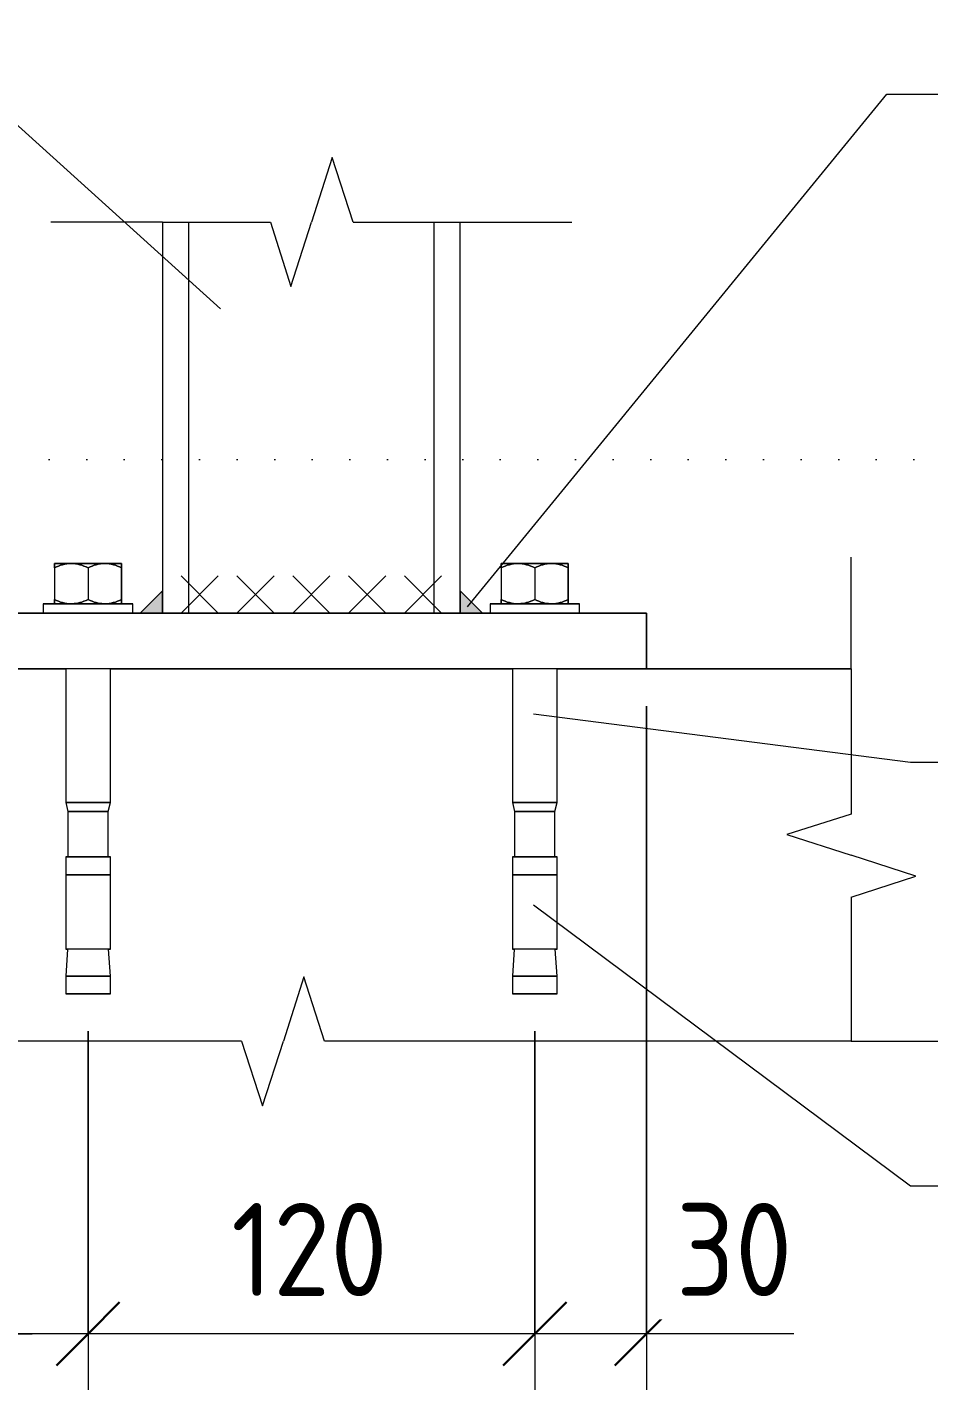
# Model space of a CAD drawing. Header units: millimetres. Extents: x 37710 to 88439, y -33428 to 33849.
# Drawn here: x 84168 to 84410.1, y -993.6 to -627.7 of the extents above; entities that cross this region are included whole.
import ezdxf

# ---------------------------------------------------------------- set-up
doc = ezdxf.new("R2010")
doc.units = ezdxf.units.MM
doc.linetypes.add('04 Пунктир 10мм', pattern=[10, 0, -10])
for name, color, linetype, lineweight in [('AA_Dim', 7, 'Continuous', 9), ('AA_Dim-10', 7, 'Continuous', 9), ('AA_Linii', 7, 'Continuous', 9), ('AA_Oformlenie', 7, 'Continuous', 9), ('AA_Razrez', 7, 'Continuous', 9), ('AA_Vinoska', 7, 'Continuous', 9), ('AF_Balki', 7, 'Continuous', 20), ('AF_Stena_Опалубка', 253, 'Continuous', 20), ('KR_Colonna_KG', 7, 'Continuous', 20), ('KR_Detal', 7, 'Continuous', 20)]:
    doc.layers.add(name, color=color, linetype=linetype, lineweight=lineweight)
doc.styles.add('ISOCPEUR_6', font='isocpeur.ttf', dxfattribs={"width": 0.9, "height": 25})
doc.dimstyles.new('01_Точн_3_знака__непрозр__2', dxfattribs={"dimscale": 304.8, "dimtxt": 24.899529, "dimasz": 0.055774, "dimexe": 0.049213, "dimexo": 0.032808, "dimgap": 0.008202, "dimtad": 1, "dimdec": 3, "dimrnd": 0.001, "dimdsep": 46, "dimtxsty": 'ISOCPEUR_6', "dimblk1": 'OBLIQUE', "dimblk2": 'OBLIQUE', "dimsah": 1, "dimcen": 0.09, "dimdle": 0.049213, "dimazin": 0, "dimtfac": 1, "dimtdec": 4, "dimtix": 1, "dimtmove": 1, "dimatfit": 3, "dimfxl": 1, "dimtvp": 1, "dimtfill": 1, "dimtolj": 1, "dimtzin": 0, "dimlwd": 18, "dimlwe": 18, "dimarcsym": 2})
doc.dimstyles.new('01_Точн_3_знака__непрозр__3', dxfattribs={"dimscale": 304.8, "dimtxt": 24.899529, "dimasz": 0.055774, "dimexe": 0.049213, "dimexo": 0.032808, "dimgap": 0.008202, "dimtad": 1, "dimdec": 3, "dimrnd": 0.001, "dimdsep": 46, "dimtxsty": 'ISOCPEUR_6', "dimblk1": 'OBLIQUE', "dimblk2": 'OBLIQUE', "dimsah": 1, "dimcen": 0.09, "dimdle": 0.049213, "dimazin": 0, "dimtfac": 1, "dimtdec": 4, "dimtix": 1, "dimtmove": 0, "dimatfit": 3, "dimfxl": 1, "dimtvp": 1, "dimtfill": 1, "dimtolj": 1, "dimtzin": 0, "dimlwd": 18, "dimlwe": 18, "dimarcsym": 2})

# ---------------------------------------------------------------- blocks, each defined once
blk = doc.blocks.new('243_Профиль гнутый сварной квадратный _НесКол_2ур_ - 80х6-3831528-Узел А')
at = {"layer": 'KR_Colonna_KG', "lineweight": 9}
for p, q in [((-39573.06, -680), (-39573.06, -785)), ((-39507.06, -785), (-39507.06, -680))]:
    blk.add_line(p, q, dxfattribs=at)
blk = doc.blocks.new('354_Прокат Лист _НесКаркас_РабПлоск_ - 354_Прокат Лист _НесКаркас_РабПлоск_-3812820-Узел А')
at = {"layer": 'AF_Balki'}
for p, q in [((-39630.06, -785), (-39630.06, -800)), ((-39630.06, -800), (-39630.06, -785)), ((-39630.06, -785), (-39606.06, -785)), ((-39450.06, -785), (-39630.06, -785)), ((-39594.06, -785), (-39486.06, -785)), ((-39474.06, -785), (-39450.06, -785)), ((-39450.06, -785), (-39450.06, -800)), ((-39450.06, -800), (-39450.06, -785)), ((-39606.06, -800), (-39630.06, -800)), ((-39450.06, -800), (-39630.06, -800)), ((-39486.06, -800), (-39594.06, -800)), ((-39450.06, -800), (-39474.06, -800))]:
    blk.add_line(p, q, dxfattribs=at)
blk = doc.blocks.new('354_Анкер клиновой _СоедНесК_РабПлоск_ - M12x120_20-3789180-Узел А')
at = {"layer": 'KR_Detal'}
for p, q in [((-39484.56, -771.7), (-39489.06, -771.7)), ((-39489.06, -771.7), (-39484.56, -771.7)), ((-39480.06, -771.7), (-39484.56, -771.7)), ((-39484.56, -771.7), (-39480.06, -771.7)), ((-39480.06, -771.7), (-39475.56, -771.7)), ((-39475.56, -771.7), (-39480.06, -771.7)), ((-39475.56, -771.7), (-39471.06, -771.7)), ((-39471.06, -771.7), (-39475.56, -771.7)), ((-39489.06, -772.88), (-39489.06, -781.32)), ((-39489.06, -772.88), (-39489.06, -781.32)), ((-39480.06, -772.88), (-39480.06, -781.32)), ((-39480.06, -772.88), (-39480.06, -781.32)), ((-39471.06, -781.32), (-39471.06, -772.88)), ((-39471.06, -772.88), (-39471.06, -781.32)), ((-39486.49, -782.5), (-39489.06, -782.5)), ((-39489.06, -782.5), (-39486.49, -782.5)), ((-39484.56, -782.5), (-39486.43, -782.5)), ((-39486.43, -782.5), (-39484.56, -782.5)), ((-39474.06, -782.5), (-39486.06, -782.5)), ((-39486.06, -782.5), (-39474.06, -782.5)), ((-39484.56, -782.5), (-39480.06, -782.5)), ((-39480.06, -782.5), (-39484.56, -782.5)), ((-39480.06, -782.5), (-39475.56, -782.5)), ((-39475.56, -782.5), (-39480.06, -782.5)), ((-39475.56, -782.5), (-39471.06, -782.5)), ((-39471.06, -782.5), (-39475.56, -782.5)), ((-39486.06, -800), (-39486.06, -835.9)), ((-39474.06, -835.9), (-39474.06, -800)), ((-39486.06, -835.9), (-39485.46, -838.3)), ((-39474.06, -835.9), (-39486.06, -835.9)), ((-39486.06, -835.9), (-39474.06, -835.9)), ((-39474.66, -838.3), (-39474.06, -835.9)), ((-39485.46, -838.3), (-39485.46, -850.5)), ((-39474.66, -838.3), (-39485.46, -838.3)), ((-39485.46, -838.3), (-39474.66, -838.3)), ((-39474.66, -850.5), (-39474.66, -838.3)), ((-39486.06, -850.5), (-39486.06, -855.3)), ((-39474.06, -850.5), (-39486.06, -850.5)), ((-39486.06, -850.5), (-39474.06, -850.5)), ((-39475.39, -850.5), (-39485.46, -850.5)), ((-39485.46, -850.5), (-39475.39, -850.5)), ((-39474.66, -850.5), (-39475.26, -850.5)), ((-39475.26, -850.5), (-39474.66, -850.5)), ((-39474.06, -855.3), (-39474.06, -850.5)), ((-39486.06, -855.3), (-39486.06, -875.3)), ((-39474.06, -855.3), (-39486.06, -855.3)), ((-39486.06, -855.3), (-39474.06, -855.3)), ((-39474.06, -855.3), (-39486.06, -855.3)), ((-39486.06, -855.3), (-39474.06, -855.3)), ((-39483.7, -855.3), (-39484.26, -855.3)), ((-39484.26, -855.3), (-39483.7, -855.3)), ((-39484.26, -855.3), (-39483.7, -855.3)), ((-39483.7, -855.3), (-39484.26, -855.3)), ((-39475.86, -855.3), (-39483.68, -855.3)), ((-39483.68, -855.3), (-39475.86, -855.3)), ((-39483.68, -855.3), (-39475.86, -855.3)), ((-39475.86, -855.3), (-39483.68, -855.3)), ((-39474.06, -875.3), (-39474.06, -855.3)), ((-39474.06, -875.3), (-39486.06, -875.3)), ((-39486.06, -875.3), (-39485.63, -875.3)), ((-39485.59, -875.3), (-39486.06, -882.5)), ((-39474.06, -882.5), (-39474.54, -875.3)), ((-39474.49, -875.3), (-39474.06, -875.3)), ((-39486.06, -882.5), (-39486.06, -887.3)), ((-39474.06, -882.5), (-39486.06, -882.5)), ((-39486.06, -882.5), (-39474.06, -882.5)), ((-39474.06, -887.3), (-39474.06, -882.5)), ((-39474.06, -887.3), (-39486.06, -887.3)), ((-39486.06, -887.3), (-39474.06, -887.3))]:
    blk.add_line(p, q, dxfattribs=at)
for points in [[(-39484.56, -771.7), (-39485.35, -771.7), (-39486.89, -771.9), (-39488.35, -772.49), (-39489.06, -772.88)], [(-39489.06, -772.88), (-39489.06, -772.49), (-39489.06, -771.9), (-39489.06, -771.7), (-39489.06, -771.7)], [(-39489.06, -771.7), (-39489.06, -771.7), (-39489.06, -771.9), (-39489.06, -772.49), (-39489.06, -772.88)], [(-39489.06, -772.88), (-39488.35, -772.49), (-39486.89, -771.9), (-39485.35, -771.7), (-39484.56, -771.7)], [(-39480.06, -772.88), (-39480.77, -772.49), (-39482.24, -771.9), (-39483.77, -771.7), (-39484.56, -771.7)], [(-39484.56, -771.7), (-39483.77, -771.7), (-39482.24, -771.9), (-39480.77, -772.49), (-39480.06, -772.88)], [(-39475.56, -771.7), (-39476.35, -771.7), (-39477.89, -771.9), (-39479.35, -772.49), (-39480.06, -772.88)], [(-39480.06, -772.88), (-39479.35, -772.49), (-39477.89, -771.9), (-39476.35, -771.7), (-39475.56, -771.7)], [(-39471.06, -772.88), (-39471.77, -772.49), (-39473.24, -771.9), (-39474.77, -771.7), (-39475.56, -771.7)], [(-39475.56, -771.7), (-39474.77, -771.7), (-39473.24, -771.9), (-39471.77, -772.49), (-39471.06, -772.88)], [(-39471.06, -772.88), (-39471.06, -772.49), (-39471.06, -771.9), (-39471.06, -771.7), (-39471.06, -771.7)], [(-39471.06, -771.7), (-39471.06, -771.7), (-39471.06, -771.9), (-39471.06, -772.49), (-39471.06, -772.88)], [(-39489.06, -781.32), (-39488.35, -781.71), (-39486.89, -782.3), (-39485.35, -782.5), (-39484.56, -782.5)], [(-39489.06, -781.32), (-39489.06, -781.71), (-39489.06, -782.3), (-39489.06, -782.5), (-39489.06, -782.5)], [(-39489.06, -782.5), (-39489.06, -782.5), (-39489.06, -782.3), (-39489.06, -781.71), (-39489.06, -781.32)], [(-39484.56, -782.5), (-39485.35, -782.5), (-39486.89, -782.3), (-39488.35, -781.71), (-39489.06, -781.32)], [(-39484.56, -782.5), (-39483.77, -782.5), (-39482.24, -782.3), (-39480.77, -781.71), (-39480.06, -781.32)], [(-39480.06, -781.32), (-39479.35, -781.71), (-39477.89, -782.3), (-39476.35, -782.5), (-39475.56, -782.5)], [(-39475.56, -782.5), (-39474.77, -782.5), (-39473.24, -782.3), (-39471.77, -781.71), (-39471.06, -781.32)], [(-39471.06, -781.32), (-39471.77, -781.71), (-39473.24, -782.3), (-39474.77, -782.5), (-39475.56, -782.5)], [(-39471.06, -781.32), (-39471.06, -781.71), (-39471.06, -782.3), (-39471.06, -782.5), (-39471.06, -782.5)], [(-39471.06, -782.5), (-39471.06, -782.5), (-39471.06, -782.3), (-39471.06, -781.71), (-39471.06, -781.32)]]:
    blk.add_open_spline(points, degree=3, dxfattribs=at)
for points, knots in [([(-39480.06, -781.32), (-39480.77, -781.71), (-39482.16, -782.27), (-39483.6, -782.47), (-39484.3, -782.5)], [0, 0, 0, 0, 0.5, 0.9441988, 0.9441988, 0.9441988, 0.9441988]), ([(-39475.82, -782.5), (-39476.52, -782.47), (-39477.97, -782.27), (-39479.35, -781.71), (-39480.06, -781.32)], [0.0558012, 0.0558012, 0.0558012, 0.0558012, 0.5, 1, 1, 1, 1])]:
    blk.add_open_spline(points, degree=3, knots=knots, dxfattribs=at)
blk = doc.blocks.new('354_Шайба_ГОСТ 11371-78_СоедНесК_РабПлоск_ - Шайба_ГОСТ 11371-78-3791985-Узел А')
at = {"layer": 'KR_Detal'}
for p, q in [((-39492.06, -782.5), (-39492.06, -785)), ((-39469.68, -782.5), (-39492.06, -782.5)), ((-39492.06, -782.5), (-39468.06, -782.5)), ((-39473.56, -782.5), (-39486.53, -782.5)), ((-39486.53, -782.5), (-39473.56, -782.5)), ((-39468.06, -782.5), (-39469.67, -782.5)), ((-39468.06, -785), (-39468.06, -782.5)), ((-39469.68, -785), (-39492.06, -785)), ((-39492.06, -785), (-39486.06, -785)), ((-39486.11, -785), (-39486.53, -785)), ((-39486.53, -785), (-39473.56, -785)), ((-39474.06, -785), (-39469.68, -785)), ((-39473.56, -785), (-39474.01, -785)), ((-39468.06, -785), (-39469.67, -785)), ((-39469.67, -785), (-39468.06, -785))]:
    blk.add_line(p, q, dxfattribs=at)
blk = doc.blocks.new('354_Анкер клиновой _СоедНесК_РабПлоск_ - M12x120_20-V72-Узел А')
at = {"layer": 'KR_Detal'}
for p, q in [((-39604.56, -771.7), (-39609.06, -771.7)), ((-39609.06, -771.7), (-39604.56, -771.7)), ((-39600.06, -771.7), (-39604.56, -771.7)), ((-39604.56, -771.7), (-39600.06, -771.7)), ((-39600.06, -771.7), (-39595.56, -771.7)), ((-39595.56, -771.7), (-39600.06, -771.7)), ((-39595.56, -771.7), (-39591.06, -771.7)), ((-39591.06, -771.7), (-39595.56, -771.7)), ((-39609.06, -772.88), (-39609.06, -781.32)), ((-39609.06, -772.88), (-39609.06, -781.32)), ((-39600.06, -772.88), (-39600.06, -781.32)), ((-39600.06, -772.88), (-39600.06, -781.32)), ((-39591.06, -781.32), (-39591.06, -772.88)), ((-39591.06, -772.88), (-39591.06, -781.32)), ((-39604.56, -782.5), (-39609.06, -782.5)), ((-39609.06, -782.5), (-39604.56, -782.5)), ((-39598.51, -782.5), (-39606.06, -782.5)), ((-39606.06, -782.5), (-39598.51, -782.5)), ((-39604.56, -782.5), (-39600.06, -782.5)), ((-39600.06, -782.5), (-39604.56, -782.5)), ((-39600.06, -782.5), (-39595.67, -782.5)), ((-39595.67, -782.5), (-39600.06, -782.5)), ((-39594.27, -782.5), (-39598.47, -782.5)), ((-39598.47, -782.5), (-39594.27, -782.5)), ((-39595.56, -782.5), (-39591.06, -782.5)), ((-39591.06, -782.5), (-39595.56, -782.5)), ((-39594.06, -782.5), (-39594.27, -782.5)), ((-39594.27, -782.5), (-39594.06, -782.5)), ((-39606.06, -800), (-39606.06, -835.9)), ((-39594.06, -835.9), (-39594.06, -800)), ((-39606.06, -835.9), (-39605.46, -838.3)), ((-39594.06, -835.9), (-39606.06, -835.9)), ((-39606.06, -835.9), (-39594.06, -835.9)), ((-39594.66, -838.3), (-39594.06, -835.9)), ((-39605.46, -838.3), (-39605.46, -850.5)), ((-39594.66, -838.3), (-39605.46, -838.3)), ((-39605.46, -838.3), (-39594.66, -838.3)), ((-39594.66, -850.5), (-39594.66, -838.3)), ((-39606.06, -850.5), (-39606.06, -855.3)), ((-39598.51, -850.5), (-39606.06, -850.5)), ((-39606.06, -850.5), (-39594.06, -850.5)), ((-39594.66, -850.5), (-39605.46, -850.5)), ((-39605.46, -850.5), (-39594.66, -850.5)), ((-39594.06, -850.5), (-39598.47, -850.5)), ((-39594.06, -855.3), (-39594.06, -850.5)), ((-39606.06, -855.3), (-39606.06, -875.3)), ((-39598.51, -855.3), (-39606.06, -855.3)), ((-39606.06, -855.3), (-39594.06, -855.3)), ((-39594.06, -855.3), (-39606.06, -855.3)), ((-39606.06, -855.3), (-39598.51, -855.3)), ((-39604.12, -855.3), (-39604.26, -855.3)), ((-39604.26, -855.3), (-39604.12, -855.3)), ((-39604.26, -855.3), (-39604.12, -855.3)), ((-39604.12, -855.3), (-39604.26, -855.3)), ((-39597.09, -855.3), (-39604.09, -855.3)), ((-39604.09, -855.3), (-39597.09, -855.3)), ((-39604.09, -855.3), (-39597.09, -855.3)), ((-39597.09, -855.3), (-39604.09, -855.3)), ((-39597.07, -855.3), (-39598.47, -855.3)), ((-39598.47, -855.3), (-39597.07, -855.3)), ((-39595.86, -855.3), (-39597.07, -855.3)), ((-39597.07, -855.3), (-39595.86, -855.3)), ((-39597.07, -855.3), (-39595.86, -855.3)), ((-39595.86, -855.3), (-39597.07, -855.3)), ((-39594.06, -855.3), (-39597.06, -855.3)), ((-39597.06, -855.3), (-39594.06, -855.3)), ((-39594.06, -875.3), (-39594.06, -855.3)), ((-39594.06, -875.3), (-39606.06, -875.3)), ((-39606.06, -875.3), (-39605.63, -875.3)), ((-39605.59, -875.3), (-39606.06, -882.5)), ((-39594.06, -882.5), (-39594.54, -875.3)), ((-39594.49, -875.3), (-39594.06, -875.3)), ((-39606.06, -882.5), (-39606.06, -887.3)), ((-39594.06, -882.5), (-39606.06, -882.5)), ((-39606.06, -882.5), (-39594.06, -882.5)), ((-39594.06, -887.3), (-39594.06, -882.5)), ((-39594.06, -887.3), (-39606.06, -887.3)), ((-39606.06, -887.3), (-39598.51, -887.3)), ((-39598.47, -887.3), (-39594.06, -887.3))]:
    blk.add_line(p, q, dxfattribs=at)
for points in [[(-39604.56, -771.7), (-39605.35, -771.7), (-39606.89, -771.9), (-39608.35, -772.49), (-39609.06, -772.88)], [(-39609.06, -772.88), (-39609.06, -772.49), (-39609.06, -771.9), (-39609.06, -771.7), (-39609.06, -771.7)], [(-39609.06, -771.7), (-39609.06, -771.7), (-39609.06, -771.9), (-39609.06, -772.49), (-39609.06, -772.88)], [(-39609.06, -772.88), (-39608.35, -772.49), (-39606.89, -771.9), (-39605.35, -771.7), (-39604.56, -771.7)], [(-39600.06, -772.88), (-39600.77, -772.49), (-39602.24, -771.9), (-39603.77, -771.7), (-39604.56, -771.7)], [(-39604.56, -771.7), (-39603.77, -771.7), (-39602.24, -771.9), (-39600.77, -772.49), (-39600.06, -772.88)], [(-39595.56, -771.7), (-39596.35, -771.7), (-39597.89, -771.9), (-39599.35, -772.49), (-39600.06, -772.88)], [(-39600.06, -772.88), (-39599.35, -772.49), (-39597.89, -771.9), (-39596.35, -771.7), (-39595.56, -771.7)], [(-39591.06, -772.88), (-39591.77, -772.49), (-39593.24, -771.9), (-39594.77, -771.7), (-39595.56, -771.7)], [(-39595.56, -771.7), (-39594.77, -771.7), (-39593.24, -771.9), (-39591.77, -772.49), (-39591.06, -772.88)], [(-39591.06, -772.88), (-39591.06, -772.49), (-39591.06, -771.9), (-39591.06, -771.7), (-39591.06, -771.7)], [(-39591.06, -771.7), (-39591.06, -771.7), (-39591.06, -771.9), (-39591.06, -772.49), (-39591.06, -772.88)], [(-39609.06, -781.32), (-39608.35, -781.71), (-39606.89, -782.3), (-39605.35, -782.5), (-39604.56, -782.5)], [(-39609.06, -781.32), (-39609.06, -781.71), (-39609.06, -782.3), (-39609.06, -782.5), (-39609.06, -782.5)], [(-39609.06, -782.5), (-39609.06, -782.5), (-39609.06, -782.3), (-39609.06, -781.71), (-39609.06, -781.32)], [(-39606.87, -782.2), (-39607.62, -782), (-39608.35, -781.71), (-39609.06, -781.32)], [(-39604.56, -782.5), (-39605.35, -782.5), (-39606.12, -782.4), (-39606.87, -782.2)], [(-39604.56, -782.5), (-39603.77, -782.5), (-39602.24, -782.3), (-39600.77, -781.71), (-39600.06, -781.32)], [(-39600.06, -781.32), (-39599.35, -781.71), (-39597.89, -782.3), (-39596.35, -782.5), (-39595.56, -782.5)], [(-39595.56, -782.5), (-39594.77, -782.5), (-39593.24, -782.3), (-39591.77, -781.71), (-39591.06, -781.32)], [(-39593.26, -782.2), (-39594.01, -782.4), (-39594.77, -782.5), (-39595.56, -782.5)], [(-39591.06, -781.32), (-39591.77, -781.71), (-39592.51, -782), (-39593.26, -782.2)], [(-39591.06, -781.32), (-39591.06, -781.71), (-39591.06, -782.3), (-39591.06, -782.5), (-39591.06, -782.5)], [(-39591.06, -782.5), (-39591.06, -782.5), (-39591.06, -782.3), (-39591.06, -781.71), (-39591.06, -781.32)]]:
    blk.add_open_spline(points, degree=3, dxfattribs=at)
for points, knots in [([(-39600.06, -781.32), (-39600.77, -781.71), (-39602.16, -782.27), (-39603.6, -782.47), (-39604.3, -782.5)], [0, 0, 0, 0, 0.5, 0.9441988, 0.9441988, 0.9441988, 0.9441988]), ([(-39595.82, -782.5), (-39596.52, -782.47), (-39597.97, -782.27), (-39599.35, -781.71), (-39600.06, -781.32)], [0.0558012, 0.0558012, 0.0558012, 0.0558012, 0.5, 1, 1, 1, 1])]:
    blk.add_open_spline(points, degree=3, knots=knots, dxfattribs=at)
blk = doc.blocks.new('354_Шайба_ГОСТ 11371-78_СоедНесК_РабПлоск_ - Шайба_ГОСТ 11371-78-V73-Узел А')
at = {"layer": 'KR_Detal'}
for p, q in [((-39612.06, -782.5), (-39612.06, -785)), ((-39588.06, -782.5), (-39612.06, -782.5)), ((-39612.06, -782.5), (-39588.06, -782.5)), ((-39598.47, -782.5), (-39606.56, -782.5)), ((-39606.56, -782.5), (-39598.47, -782.5)), ((-39593.56, -782.5), (-39598.38, -782.5)), ((-39598.38, -782.5), (-39593.56, -782.5)), ((-39588.06, -785), (-39588.06, -782.5)), ((-39588.06, -785), (-39612.06, -785)), ((-39612.06, -785), (-39606.06, -785)), ((-39606.11, -785), (-39606.56, -785)), ((-39606.56, -785), (-39598.47, -785)), ((-39598.38, -785), (-39593.56, -785)), ((-39594.06, -785), (-39588.06, -785)), ((-39593.56, -785), (-39594.01, -785))]:
    blk.add_line(p, q, dxfattribs=at)
blk = doc.blocks.new('354_Анкер клиновой _СоедНесК_РабПлоск_ - M12x120_20-V74-Узел А')
at = {"layer": 'KR_Detal'}
for p, q in [((-39484.56, -771.7), (-39489.06, -771.7)), ((-39489.06, -771.7), (-39484.56, -771.7)), ((-39480.06, -771.7), (-39484.56, -771.7)), ((-39484.56, -771.7), (-39480.06, -771.7)), ((-39480.06, -771.7), (-39475.56, -771.7)), ((-39475.56, -771.7), (-39480.06, -771.7)), ((-39475.56, -771.7), (-39471.06, -771.7)), ((-39471.06, -771.7), (-39475.56, -771.7)), ((-39489.06, -772.88), (-39489.06, -781.32)), ((-39489.06, -772.88), (-39489.06, -781.32)), ((-39480.06, -772.88), (-39480.06, -781.32)), ((-39480.06, -772.88), (-39480.06, -781.32)), ((-39471.06, -781.32), (-39471.06, -772.88)), ((-39471.06, -772.88), (-39471.06, -781.32)), ((-39486.49, -782.5), (-39489.06, -782.5)), ((-39489.06, -782.5), (-39486.49, -782.5)), ((-39484.56, -782.5), (-39486.43, -782.5)), ((-39486.43, -782.5), (-39484.56, -782.5)), ((-39474.06, -782.5), (-39486.06, -782.5)), ((-39486.06, -782.5), (-39474.06, -782.5)), ((-39484.56, -782.5), (-39480.06, -782.5)), ((-39480.06, -782.5), (-39484.56, -782.5)), ((-39480.06, -782.5), (-39475.56, -782.5)), ((-39475.56, -782.5), (-39480.06, -782.5)), ((-39475.56, -782.5), (-39471.06, -782.5)), ((-39471.06, -782.5), (-39475.56, -782.5)), ((-39486.06, -800), (-39486.06, -835.9)), ((-39474.06, -835.9), (-39474.06, -800)), ((-39486.06, -835.9), (-39485.46, -838.3)), ((-39474.06, -835.9), (-39486.06, -835.9)), ((-39486.06, -835.9), (-39474.06, -835.9)), ((-39474.66, -838.3), (-39474.06, -835.9)), ((-39485.46, -838.3), (-39485.46, -850.5)), ((-39474.66, -838.3), (-39485.46, -838.3)), ((-39485.46, -838.3), (-39474.66, -838.3)), ((-39474.66, -850.5), (-39474.66, -838.3)), ((-39486.06, -850.5), (-39486.06, -855.3)), ((-39474.06, -850.5), (-39486.06, -850.5)), ((-39486.06, -850.5), (-39474.06, -850.5)), ((-39475.39, -850.5), (-39485.46, -850.5)), ((-39485.46, -850.5), (-39475.39, -850.5)), ((-39474.66, -850.5), (-39475.26, -850.5)), ((-39475.26, -850.5), (-39474.66, -850.5)), ((-39474.06, -855.3), (-39474.06, -850.5)), ((-39486.06, -855.3), (-39486.06, -875.3)), ((-39474.06, -855.3), (-39486.06, -855.3)), ((-39486.06, -855.3), (-39474.06, -855.3)), ((-39474.06, -855.3), (-39486.06, -855.3)), ((-39486.06, -855.3), (-39474.06, -855.3)), ((-39483.7, -855.3), (-39484.26, -855.3)), ((-39484.26, -855.3), (-39483.7, -855.3)), ((-39484.26, -855.3), (-39483.7, -855.3)), ((-39483.7, -855.3), (-39484.26, -855.3)), ((-39475.86, -855.3), (-39483.68, -855.3)), ((-39483.68, -855.3), (-39475.86, -855.3)), ((-39483.68, -855.3), (-39475.86, -855.3)), ((-39475.86, -855.3), (-39483.68, -855.3)), ((-39474.06, -875.3), (-39474.06, -855.3)), ((-39485.63, -875.3), (-39486.06, -875.3)), ((-39486.06, -875.3), (-39485.63, -875.3)), ((-39485.59, -875.3), (-39486.06, -882.5)), ((-39474.06, -882.5), (-39474.54, -875.3)), ((-39474.06, -875.3), (-39474.49, -875.3)), ((-39474.49, -875.3), (-39474.06, -875.3)), ((-39486.06, -882.5), (-39486.06, -887.3)), ((-39474.06, -882.5), (-39486.06, -882.5)), ((-39486.06, -882.5), (-39474.06, -882.5)), ((-39474.06, -887.3), (-39474.06, -882.5)), ((-39474.06, -887.3), (-39486.06, -887.3)), ((-39486.06, -887.3), (-39474.06, -887.3))]:
    blk.add_line(p, q, dxfattribs=at)
for points in [[(-39484.56, -771.7), (-39485.35, -771.7), (-39486.89, -771.9), (-39488.35, -772.49), (-39489.06, -772.88)], [(-39489.06, -772.88), (-39489.06, -772.49), (-39489.06, -771.9), (-39489.06, -771.7), (-39489.06, -771.7)], [(-39489.06, -771.7), (-39489.06, -771.7), (-39489.06, -771.9), (-39489.06, -772.49), (-39489.06, -772.88)], [(-39489.06, -772.88), (-39488.35, -772.49), (-39486.89, -771.9), (-39485.35, -771.7), (-39484.56, -771.7)], [(-39480.06, -772.88), (-39480.77, -772.49), (-39482.24, -771.9), (-39483.77, -771.7), (-39484.56, -771.7)], [(-39484.56, -771.7), (-39483.77, -771.7), (-39482.24, -771.9), (-39480.77, -772.49), (-39480.06, -772.88)], [(-39475.56, -771.7), (-39476.35, -771.7), (-39477.89, -771.9), (-39479.35, -772.49), (-39480.06, -772.88)], [(-39480.06, -772.88), (-39479.35, -772.49), (-39477.89, -771.9), (-39476.35, -771.7), (-39475.56, -771.7)], [(-39471.06, -772.88), (-39471.77, -772.49), (-39473.24, -771.9), (-39474.77, -771.7), (-39475.56, -771.7)], [(-39475.56, -771.7), (-39474.77, -771.7), (-39473.24, -771.9), (-39471.77, -772.49), (-39471.06, -772.88)], [(-39471.06, -772.88), (-39471.06, -772.49), (-39471.06, -771.9), (-39471.06, -771.7), (-39471.06, -771.7)], [(-39471.06, -771.7), (-39471.06, -771.7), (-39471.06, -771.9), (-39471.06, -772.49), (-39471.06, -772.88)], [(-39489.06, -781.32), (-39488.35, -781.71), (-39486.89, -782.3), (-39485.35, -782.5), (-39484.56, -782.5)], [(-39489.06, -781.32), (-39489.06, -781.71), (-39489.06, -782.3), (-39489.06, -782.5), (-39489.06, -782.5)], [(-39489.06, -782.5), (-39489.06, -782.5), (-39489.06, -782.3), (-39489.06, -781.71), (-39489.06, -781.32)], [(-39484.56, -782.5), (-39485.35, -782.5), (-39486.89, -782.3), (-39488.35, -781.71), (-39489.06, -781.32)], [(-39475.56, -782.5), (-39474.77, -782.5), (-39473.24, -782.3), (-39471.77, -781.71), (-39471.06, -781.32)], [(-39471.06, -781.32), (-39471.77, -781.71), (-39473.24, -782.3), (-39474.77, -782.5), (-39475.56, -782.5)], [(-39471.06, -781.32), (-39471.06, -781.71), (-39471.06, -782.3), (-39471.06, -782.5), (-39471.06, -782.5)], [(-39471.06, -782.5), (-39471.06, -782.5), (-39471.06, -782.3), (-39471.06, -781.71), (-39471.06, -781.32)]]:
    blk.add_open_spline(points, degree=3, dxfattribs=at)
for points, knots in [([(-39484.3, -782.5), (-39483.6, -782.47), (-39482.16, -782.27), (-39480.77, -781.71), (-39480.06, -781.32)], [0.0558012, 0.0558012, 0.0558012, 0.0558012, 0.5, 1, 1, 1, 1]), ([(-39480.06, -781.32), (-39480.77, -781.71), (-39482.16, -782.27), (-39483.6, -782.47), (-39484.3, -782.5)], [0, 0, 0, 0, 0.5, 0.9441988, 0.9441988, 0.9441988, 0.9441988]), ([(-39480.06, -781.32), (-39479.35, -781.71), (-39477.97, -782.27), (-39476.52, -782.47), (-39475.82, -782.5)], [0, 0, 0, 0, 0.5, 0.9441988, 0.9441988, 0.9441988, 0.9441988]), ([(-39475.82, -782.5), (-39476.52, -782.47), (-39477.97, -782.27), (-39479.35, -781.71), (-39480.06, -781.32)], [0.0558012, 0.0558012, 0.0558012, 0.0558012, 0.5, 1, 1, 1, 1])]:
    blk.add_open_spline(points, degree=3, knots=knots, dxfattribs=at)
blk = doc.blocks.new('354_Шайба_ГОСТ 11371-78_СоедНесК_РабПлоск_ - Шайба_ГОСТ 11371-78-V75-Узел А')
at = {"layer": 'KR_Detal'}
for p, q in [((-39492.06, -782.5), (-39492.06, -785)), ((-39469.68, -782.5), (-39492.06, -782.5)), ((-39492.06, -782.5), (-39469.68, -782.5)), ((-39473.56, -782.5), (-39486.53, -782.5)), ((-39486.53, -782.5), (-39473.56, -782.5)), ((-39468.06, -782.5), (-39469.67, -782.5)), ((-39469.67, -782.5), (-39468.06, -782.5)), ((-39468.06, -785), (-39468.06, -782.5)), ((-39486.06, -785), (-39492.06, -785)), ((-39492.06, -785), (-39486.06, -785)), ((-39486.11, -785), (-39486.53, -785)), ((-39486.53, -785), (-39486.11, -785)), ((-39469.68, -785), (-39474.06, -785)), ((-39474.06, -785), (-39469.68, -785)), ((-39473.56, -785), (-39474.01, -785)), ((-39474.01, -785), (-39473.56, -785)), ((-39468.06, -785), (-39469.67, -785)), ((-39469.67, -785), (-39468.06, -785))]:
    blk.add_line(p, q, dxfattribs=at)
blk = doc.blocks.new('354_Анкер клиновой _СоедНесК_РабПлоск_ - M12x120_20-V76-Узел А')
at = {"layer": 'KR_Detal'}
for p, q in [((-39604.56, -771.7), (-39609.06, -771.7)), ((-39609.06, -771.7), (-39604.56, -771.7)), ((-39600.06, -771.7), (-39604.56, -771.7)), ((-39604.56, -771.7), (-39600.06, -771.7)), ((-39600.06, -771.7), (-39595.56, -771.7)), ((-39595.56, -771.7), (-39600.06, -771.7)), ((-39595.56, -771.7), (-39591.06, -771.7)), ((-39591.06, -771.7), (-39595.56, -771.7)), ((-39609.06, -772.88), (-39609.06, -781.32)), ((-39609.06, -772.88), (-39609.06, -781.32)), ((-39600.06, -772.88), (-39600.06, -781.32)), ((-39600.06, -772.88), (-39600.06, -781.32)), ((-39591.06, -781.32), (-39591.06, -772.88)), ((-39591.06, -772.88), (-39591.06, -781.32)), ((-39604.56, -782.5), (-39609.06, -782.5)), ((-39609.06, -782.5), (-39604.56, -782.5)), ((-39598.51, -782.5), (-39606.06, -782.5)), ((-39606.06, -782.5), (-39598.51, -782.5)), ((-39604.56, -782.5), (-39600.06, -782.5)), ((-39600.06, -782.5), (-39604.56, -782.5)), ((-39600.06, -782.5), (-39595.67, -782.5)), ((-39595.67, -782.5), (-39600.06, -782.5)), ((-39594.27, -782.5), (-39598.47, -782.5)), ((-39598.47, -782.5), (-39594.27, -782.5)), ((-39595.56, -782.5), (-39591.06, -782.5)), ((-39591.06, -782.5), (-39595.56, -782.5)), ((-39594.06, -782.5), (-39594.27, -782.5)), ((-39594.27, -782.5), (-39594.06, -782.5)), ((-39606.06, -800), (-39606.06, -835.9)), ((-39594.06, -835.9), (-39594.06, -800)), ((-39606.06, -835.9), (-39605.46, -838.3)), ((-39594.06, -835.9), (-39606.06, -835.9)), ((-39606.06, -835.9), (-39594.06, -835.9)), ((-39594.66, -838.3), (-39594.06, -835.9)), ((-39605.46, -838.3), (-39605.46, -850.5)), ((-39594.66, -838.3), (-39605.46, -838.3)), ((-39605.46, -838.3), (-39594.66, -838.3)), ((-39594.66, -850.5), (-39594.66, -838.3)), ((-39606.06, -850.5), (-39606.06, -855.3)), ((-39598.51, -850.5), (-39606.06, -850.5)), ((-39606.06, -850.5), (-39598.51, -850.5)), ((-39594.66, -850.5), (-39605.46, -850.5)), ((-39605.46, -850.5), (-39594.66, -850.5)), ((-39594.06, -850.5), (-39598.47, -850.5)), ((-39598.47, -850.5), (-39594.06, -850.5)), ((-39594.06, -855.3), (-39594.06, -850.5)), ((-39606.06, -855.3), (-39606.06, -875.3)), ((-39598.51, -855.3), (-39606.06, -855.3)), ((-39606.06, -855.3), (-39598.51, -855.3)), ((-39598.51, -855.3), (-39606.06, -855.3)), ((-39606.06, -855.3), (-39598.51, -855.3)), ((-39604.12, -855.3), (-39604.26, -855.3)), ((-39604.26, -855.3), (-39604.12, -855.3)), ((-39604.26, -855.3), (-39604.12, -855.3)), ((-39604.12, -855.3), (-39604.26, -855.3)), ((-39597.09, -855.3), (-39604.09, -855.3)), ((-39604.09, -855.3), (-39597.09, -855.3)), ((-39604.09, -855.3), (-39597.09, -855.3)), ((-39597.09, -855.3), (-39604.09, -855.3)), ((-39597.07, -855.3), (-39598.47, -855.3)), ((-39598.47, -855.3), (-39597.07, -855.3)), ((-39597.07, -855.3), (-39598.47, -855.3)), ((-39598.47, -855.3), (-39597.07, -855.3)), ((-39595.86, -855.3), (-39597.07, -855.3)), ((-39597.07, -855.3), (-39595.86, -855.3)), ((-39597.07, -855.3), (-39595.86, -855.3)), ((-39595.86, -855.3), (-39597.07, -855.3)), ((-39594.06, -855.3), (-39597.06, -855.3)), ((-39597.06, -855.3), (-39594.06, -855.3)), ((-39594.06, -855.3), (-39597.06, -855.3)), ((-39597.06, -855.3), (-39594.06, -855.3)), ((-39594.06, -875.3), (-39594.06, -855.3)), ((-39605.63, -875.3), (-39606.06, -875.3)), ((-39606.06, -875.3), (-39605.63, -875.3)), ((-39605.59, -875.3), (-39606.06, -882.5)), ((-39594.06, -882.5), (-39594.54, -875.3)), ((-39594.06, -875.3), (-39594.49, -875.3)), ((-39594.49, -875.3), (-39594.06, -875.3)), ((-39606.06, -882.5), (-39606.06, -887.3)), ((-39594.06, -882.5), (-39606.06, -882.5)), ((-39606.06, -882.5), (-39594.06, -882.5)), ((-39594.06, -887.3), (-39594.06, -882.5)), ((-39598.51, -887.3), (-39606.06, -887.3)), ((-39606.06, -887.3), (-39598.51, -887.3)), ((-39594.06, -887.3), (-39598.47, -887.3)), ((-39598.47, -887.3), (-39594.06, -887.3))]:
    blk.add_line(p, q, dxfattribs=at)
for points in [[(-39604.56, -771.7), (-39605.35, -771.7), (-39606.89, -771.9), (-39608.35, -772.49), (-39609.06, -772.88)], [(-39609.06, -772.88), (-39609.06, -772.49), (-39609.06, -771.9), (-39609.06, -771.7), (-39609.06, -771.7)], [(-39609.06, -771.7), (-39609.06, -771.7), (-39609.06, -771.9), (-39609.06, -772.49), (-39609.06, -772.88)], [(-39609.06, -772.88), (-39608.35, -772.49), (-39606.89, -771.9), (-39605.35, -771.7), (-39604.56, -771.7)], [(-39600.06, -772.88), (-39600.77, -772.49), (-39602.24, -771.9), (-39603.77, -771.7), (-39604.56, -771.7)], [(-39604.56, -771.7), (-39603.77, -771.7), (-39602.24, -771.9), (-39600.77, -772.49), (-39600.06, -772.88)], [(-39595.56, -771.7), (-39596.35, -771.7), (-39597.89, -771.9), (-39599.35, -772.49), (-39600.06, -772.88)], [(-39600.06, -772.88), (-39599.35, -772.49), (-39597.89, -771.9), (-39596.35, -771.7), (-39595.56, -771.7)], [(-39591.06, -772.88), (-39591.77, -772.49), (-39593.24, -771.9), (-39594.77, -771.7), (-39595.56, -771.7)], [(-39595.56, -771.7), (-39594.77, -771.7), (-39593.24, -771.9), (-39591.77, -772.49), (-39591.06, -772.88)], [(-39591.06, -772.88), (-39591.06, -772.49), (-39591.06, -771.9), (-39591.06, -771.7), (-39591.06, -771.7)], [(-39591.06, -771.7), (-39591.06, -771.7), (-39591.06, -771.9), (-39591.06, -772.49), (-39591.06, -772.88)], [(-39609.06, -781.32), (-39608.35, -781.71), (-39607.62, -782), (-39606.87, -782.2)], [(-39609.06, -781.32), (-39609.06, -781.71), (-39609.06, -782.3), (-39609.06, -782.5), (-39609.06, -782.5)], [(-39609.06, -782.5), (-39609.06, -782.5), (-39609.06, -782.3), (-39609.06, -781.71), (-39609.06, -781.32)], [(-39606.87, -782.2), (-39607.62, -782), (-39608.35, -781.71), (-39609.06, -781.32)], [(-39606.87, -782.2), (-39606.12, -782.4), (-39605.35, -782.5), (-39604.56, -782.5)], [(-39604.56, -782.5), (-39605.35, -782.5), (-39606.12, -782.4), (-39606.87, -782.2)], [(-39595.56, -782.5), (-39594.77, -782.5), (-39594.01, -782.4), (-39593.26, -782.2)], [(-39593.26, -782.2), (-39594.01, -782.4), (-39594.77, -782.5), (-39595.56, -782.5)], [(-39593.26, -782.2), (-39592.51, -782), (-39591.77, -781.71), (-39591.06, -781.32)], [(-39591.06, -781.32), (-39591.77, -781.71), (-39592.51, -782), (-39593.26, -782.2)], [(-39591.06, -781.32), (-39591.06, -781.71), (-39591.06, -782.3), (-39591.06, -782.5), (-39591.06, -782.5)], [(-39591.06, -782.5), (-39591.06, -782.5), (-39591.06, -782.3), (-39591.06, -781.71), (-39591.06, -781.32)]]:
    blk.add_open_spline(points, degree=3, dxfattribs=at)
for points, knots in [([(-39604.3, -782.5), (-39603.6, -782.47), (-39602.16, -782.27), (-39600.77, -781.71), (-39600.06, -781.32)], [0.0558012, 0.0558012, 0.0558012, 0.0558012, 0.5, 1, 1, 1, 1]), ([(-39600.06, -781.32), (-39600.77, -781.71), (-39602.16, -782.27), (-39603.6, -782.47), (-39604.3, -782.5)], [0, 0, 0, 0, 0.5, 0.9441988, 0.9441988, 0.9441988, 0.9441988]), ([(-39600.06, -781.32), (-39599.35, -781.71), (-39597.97, -782.27), (-39596.52, -782.47), (-39595.82, -782.5)], [0, 0, 0, 0, 0.5, 0.9441988, 0.9441988, 0.9441988, 0.9441988]), ([(-39595.82, -782.5), (-39596.52, -782.47), (-39597.97, -782.27), (-39599.35, -781.71), (-39600.06, -781.32)], [0.0558012, 0.0558012, 0.0558012, 0.0558012, 0.5, 1, 1, 1, 1])]:
    blk.add_open_spline(points, degree=3, knots=knots, dxfattribs=at)
blk = doc.blocks.new('354_Шайба_ГОСТ 11371-78_СоедНесК_РабПлоск_ - Шайба_ГОСТ 11371-78-V77-Узел А')
at = {"layer": 'KR_Detal'}
for p, q in [((-39612.06, -782.5), (-39612.06, -785)), ((-39588.06, -782.5), (-39612.06, -782.5)), ((-39612.06, -782.5), (-39588.06, -782.5)), ((-39598.47, -782.5), (-39606.56, -782.5)), ((-39606.56, -782.5), (-39598.47, -782.5)), ((-39593.56, -782.5), (-39598.38, -782.5)), ((-39598.38, -782.5), (-39593.56, -782.5)), ((-39588.06, -785), (-39588.06, -782.5)), ((-39606.06, -785), (-39612.06, -785)), ((-39612.06, -785), (-39606.06, -785)), ((-39606.11, -785), (-39606.56, -785)), ((-39606.56, -785), (-39606.11, -785)), ((-39588.06, -785), (-39594.06, -785)), ((-39594.06, -785), (-39588.06, -785)), ((-39593.56, -785), (-39594.01, -785)), ((-39594.01, -785), (-39593.56, -785))]:
    blk.add_line(p, q, dxfattribs=at)
blk = doc.blocks.new('011_ЛинияОбрыва _ЭлУзла_Линия_ - Тип 1-3855345-Узел А')
at = {"layer": 'AA_Oformlenie'}
for p, q in [((-39395.06, -800), (-39395.06, -839)), ((-39395.06, -861.26), (-39395.06, -900))]:
    blk.add_line(p, q, dxfattribs=at)
blk = doc.blocks.new('011_ЛинияОбрыва _ЭлУзла_Линия_ - Тип 1-3855459-Узел А')
at = {"layer": 'AA_Oformlenie'}
for p, q in [((-39558.82, -900), (-39700.06, -900)), ((-39395.06, -900), (-39536.56, -900))]:
    blk.add_line(p, q, dxfattribs=at)
blk = doc.blocks.new('011_ЛинияОбрыва _ЭлУзла_Линия_ - Тип 1-3855740-Узел А')
at = {"layer": 'AA_Oformlenie'}
for p, q in [((-39580.06, -680), (-39551.06, -680)), ((-39528.8, -680), (-39500.06, -680))]:
    blk.add_line(p, q, dxfattribs=at)
blk = doc.blocks.new('Последовательность узлов - Сплошная 2мм М5-2304530-Узел А')
at = {"layer": 'AA_Oformlenie'}
for p, q in [((-39565.06, -775), (-39575.06, -785)), ((-39575.06, -775), (-39565.06, -785)), ((-39550.06, -775), (-39560.06, -785)), ((-39560.06, -775), (-39550.06, -785)), ((-39535.06, -775), (-39545.06, -785)), ((-39545.06, -775), (-39535.06, -785)), ((-39520.06, -775), (-39530.06, -785)), ((-39530.06, -775), (-39520.06, -785)), ((-39505.06, -775), (-39515.06, -785)), ((-39515.06, -775), (-39505.06, -785)), ((-39560.06, -785), (-39580.06, -785)), ((-39545.06, -785), (-39565.06, -785)), ((-39530.06, -785), (-39550.06, -785)), ((-39515.06, -785), (-39535.06, -785)), ((-39500.06, -785), (-39520.06, -785))]:
    blk.add_line(p, q, dxfattribs=at)
blk = doc.blocks.new('010_Текст с выноской - Текст 2 строки-3828731-Узел А')
at = {"layer": 'AA_Vinoska'}
blk.add_line((-39385.48, -645.64), (-39145.48, -645.64), dxfattribs=at)
blk = doc.blocks.new('DIMBLOCK69-Узел А')
at = {"layer": 'AA_Dim-10', "lineweight": 18}
for p, q in [((84334.28, -810), (84334.28, -993.6)), ((84334.28, -978.6), (84334.28, -810)), ((84304.28, -897.3), (84304.28, -993.6)), ((84304.28, -978.6), (84304.28, -897.3)), ((84349.28, -978.6), (84304.28, -978.6)), ((84332.23, -978.6), (84319.28, -978.6)), ((84373.84, -978.6), (84332.23, -978.6))]:
    blk.add_line(p, q, dxfattribs=at)
at = {"layer": 'AA_Dim-10', "lineweight": 30}
for p, q in [((84304.28, -978.6), (84312.78, -970.1)), ((84334.28, -978.6), (84342.78, -970.1)), ((84304.28, -978.6), (84295.78, -987.1)), ((84334.28, -978.6), (84325.78, -987.1))]:
    blk.add_line(p, q, dxfattribs=at)
at = {"layer": 'AA_Dim-10', "color": 0, "lineweight": 18, "insert": (84342.23, -943.44), "char_height": 25, "width": 37.9239, "attachment_point": 1, "line_spacing_factor": 1.149209, "style": 'ISOCPEUR_6', "bg_fill": 3, "box_fill_scale": 1.25, "bg_fill_color": 256, "bg_fill_true_color": 13158600, "bg_fill_transparency": 0}
blk.add_mtext('30', dxfattribs=at)
blk = doc.blocks.new('_Oblique')
at = {"color": 0, "linetype": 'ByBlock', "lineweight": -2}
blk.add_line((-0.5, -0.5), (0.5, 0.5), dxfattribs=at)
blk = doc.blocks.new('DIMBLOCK70-Узел А')
at = {"layer": 'AA_Dim-10', "lineweight": 18}
for p, q in [((84184.28, -897.3), (84184.28, -993.6)), ((84184.28, -978.6), (84184.28, -897.3)), ((84304.28, -897.3), (84304.28, -993.6)), ((84304.28, -978.6), (84304.28, -897.3)), ((84304.28, -978.6), (84184.28, -978.6))]:
    blk.add_line(p, q, dxfattribs=at)
at = {"layer": 'AA_Dim-10', "lineweight": 30}
for p, q in [((84184.28, -978.6), (84192.78, -970.1)), ((84304.28, -978.6), (84312.78, -970.1)), ((84184.28, -978.6), (84175.78, -987.1)), ((84304.28, -978.6), (84295.78, -987.1))]:
    blk.add_line(p, q, dxfattribs=at)
at = {"layer": 'AA_Dim-10', "color": 0, "lineweight": 18, "insert": (84222.73, -943.44), "char_height": 25, "width": 51.7144, "attachment_point": 1, "line_spacing_factor": 1.149209, "style": 'ISOCPEUR_6', "bg_fill": 3, "box_fill_scale": 1.25, "bg_fill_color": 256, "bg_fill_true_color": 13158600, "bg_fill_transparency": 0}
blk.add_mtext('120', dxfattribs=at)
blk = doc.blocks.new('DIMBLOCK71-Узел А')
at = {"layer": 'AA_Dim-10', "lineweight": 18}
for p, q in [((84154.28, -810), (84154.28, -993.6)), ((84154.28, -978.6), (84154.28, -810)), ((84184.28, -897.3), (84184.28, -993.6)), ((84184.28, -978.6), (84184.28, -897.3)), ((84114.71, -978.6), (84156.32, -978.6)), ((84184.28, -978.6), (84139.28, -978.6)), ((84156.32, -978.6), (84169.28, -978.6))]:
    blk.add_line(p, q, dxfattribs=at)
at = {"layer": 'AA_Dim-10', "lineweight": 30}
for p, q in [((84154.28, -978.6), (84162.78, -970.1)), ((84184.28, -978.6), (84192.78, -970.1)), ((84154.28, -978.6), (84145.78, -987.1)), ((84184.28, -978.6), (84175.78, -987.1))]:
    blk.add_line(p, q, dxfattribs=at)
at = {"layer": 'AA_Dim-10', "color": 0, "lineweight": 18, "insert": (84114.71, -943.44), "char_height": 25, "width": 37.9239, "attachment_point": 1, "line_spacing_factor": 1.149209, "style": 'ISOCPEUR_6', "bg_fill": 3, "box_fill_scale": 1.25, "bg_fill_color": 256, "bg_fill_true_color": 13158600, "bg_fill_transparency": 0}
blk.add_mtext('30', dxfattribs=at)
blk = doc.blocks.new('010_Текст с выноской - Текст 2 строки-3861738-Узел А')
at = {"layer": 'AA_Vinoska'}
blk.add_line((-39379.14, -825.01), (-39259.14, -825.01), dxfattribs=at)
blk = doc.blocks.new('010_Текст с выноской - Текст 2 строки-3861737-Узел А')
at = {"layer": 'AA_Vinoska'}
blk.add_line((-39379.14, -938.87), (-39059.14, -938.87), dxfattribs=at)

msp = doc.modelspace()

# ---------------------------------------------------------------- hatches: boundary and pattern name
at = {"layer": 'AA_Oformlenie'}
h = msp.add_hatch(color=250, dxfattribs=at)
h.paths.add_polyline_path([(84290.2766, -785), (84284.2766, -779), (84284.2766, -785)])
h.paths.add_polyline_path([(84202.6629, -785), (84204.2766, -785), (84204.2766, -779), (84198.2766, -785)])

# ---------------------------------------------------------------- linework, layer by layer
at = {"layer": 'AA_Linii'}
for p, q in [((84204.2766, -779), (84198.2766, -785)), ((84204.2766, -785), (84204.2766, -779)), ((84284.2766, -779), (84284.2766, -785)), ((84290.2766, -785), (84284.2766, -779)), ((84198.2766, -785), (84204.2766, -785)), ((84284.2766, -785), (84290.2766, -785))]:
    msp.add_line(p, q, dxfattribs=at)
at = {"layer": 'AA_Razrez', "linetype": '04 Пунктир 10мм'}
msp.add_line((84486.9278, -743.7143), (83993.804, -743.7143), dxfattribs=at)
at = {"layer": 'AA_Vinoska'}
for p, q in [((84219.8772, -703.2962), (84136.1347, -627.6578)), ((84286.2545, -783.2958), (84398.8577, -645.6378)), ((84249.9075, -662.67), (84244.2766, -680)), ((84255.5383, -680), (84249.9075, -662.67)), ((84204.2766, -680), (84174.2766, -680)), ((84233.2766, -680), (84238.7766, -697.3205)), ((84238.7766, -697.3205), (84244.2766, -680)), ((84284.2766, -680), (84314.2766, -680)), ((84389.2766, -800), (84389.2766, -770)), ((84389.2766, -839), (84371.9561, -844.5)), ((84371.9561, -844.5), (84389.2766, -850)), ((84406.6066, -855.6309), (84389.2766, -850)), ((84389.2766, -861.2617), (84406.6066, -855.6309)), ((84242.2766, -882.6795), (84236.7766, -900)), ((84247.7766, -900), (84242.2766, -882.6795)), ((84225.5149, -900), (84231.1457, -917.33)), ((84231.1457, -917.33), (84236.7766, -900)), ((84389.2766, -900), (84415.4499, -900))]:
    msp.add_line(p, q, dxfattribs=at)
at = {"layer": 'AF_Stena_Опалубка'}
for p, q in [((84389.2766, -800), (84084.2766, -800)), ((84084.2766, -800), (84178.2766, -800)), ((84190.2766, -800), (84298.2766, -800)), ((84310.2766, -800), (84389.2766, -800))]:
    msp.add_line(p, q, dxfattribs=at)
at = {"layer": 'KR_Colonna_KG'}
for p, q in [((84204.2766, -680), (84204.2766, -785)), ((84284.2766, -785), (84284.2766, -680)), ((84216.2766, -785), (84204.2766, -785)), ((84204.2766, -785), (84216.2766, -785)), ((84216.2766, -785), (84210.2766, -785)), ((84210.2766, -785), (84216.2766, -785)), ((84272.2766, -785), (84216.2766, -785)), ((84216.2766, -785), (84272.2766, -785)), ((84272.2766, -785), (84216.2766, -785)), ((84216.2766, -785), (84272.2766, -785)), ((84284.2766, -785), (84272.2766, -785)), ((84272.2766, -785), (84284.2766, -785)), ((84278.2766, -785), (84272.2766, -785)), ((84272.2766, -785), (84278.2766, -785))]:
    msp.add_line(p, q, dxfattribs=at)

# ---------------------------------------------------------------- block references
at = {"layer": 'AA_Oformlenie'}
for name in ['011_ЛинияОбрыва _ЭлУзла_Линия_ - Тип 1-3855740-Узел А', 'Последовательность узлов - Сплошная 2мм М5-2304530-Узел А', '011_ЛинияОбрыва _ЭлУзла_Линия_ - Тип 1-3855345-Узел А', '011_ЛинияОбрыва _ЭлУзла_Линия_ - Тип 1-3855459-Узел А']:
    msp.add_blockref(name, (123784.3382, 0), dxfattribs=at)
at = {"layer": 'AA_Vinoska'}
for name in ['010_Текст с выноской - Текст 2 строки-3828731-Узел А', '010_Текст с выноской - Текст 2 строки-3861738-Узел А', '010_Текст с выноской - Текст 2 строки-3861737-Узел А']:
    msp.add_blockref(name, (123784.3382, 0), dxfattribs=at)
at = {"layer": 'AF_Balki'}
msp.add_blockref('354_Прокат Лист _НесКаркас_РабПлоск_ - 354_Прокат Лист _НесКаркас_РабПлоск_-3812820-Узел А', (123784.3382, 0), dxfattribs=at)
at = {"layer": 'KR_Colonna_KG', "lineweight": 9}
msp.add_blockref('243_Профиль гнутый сварной квадратный _НесКол_2ур_ - 80х6-3831528-Узел А', (123784.3382, 0), dxfattribs=at)
at = {"layer": 'KR_Detal'}
for name in ['354_Анкер клиновой _СоедНесК_РабПлоск_ - M12x120_20-V72-Узел А', '354_Анкер клиновой _СоедНесК_РабПлоск_ - M12x120_20-V76-Узел А', '354_Анкер клиновой _СоедНесК_РабПлоск_ - M12x120_20-3789180-Узел А', '354_Анкер клиновой _СоедНесК_РабПлоск_ - M12x120_20-V74-Узел А', '354_Шайба_ГОСТ 11371-78_СоедНесК_РабПлоск_ - Шайба_ГОСТ 11371-78-V73-Узел А', '354_Шайба_ГОСТ 11371-78_СоедНесК_РабПлоск_ - Шайба_ГОСТ 11371-78-V77-Узел А', '354_Шайба_ГОСТ 11371-78_СоедНесК_РабПлоск_ - Шайба_ГОСТ 11371-78-3791985-Узел А', '354_Шайба_ГОСТ 11371-78_СоедНесК_РабПлоск_ - Шайба_ГОСТ 11371-78-V75-Узел А']:
    msp.add_blockref(name, (123784.3382, 0), dxfattribs=at)

# ---------------------------------------------------------------- next in the draw order: dimensions: what is measured, and where the dimension line sits
at = {"layer": 'AA_Dim', "lineweight": 18}
dim = msp.add_linear_dim(base=(84304.2766, -978.5971), p1=(84334.2766, -800), p2=(84304.2766, -887.3), dimstyle='01_Точн_3_знака__непрозр__2', override={"dimpost": '<>', "dimfxl": 92.310834}, dxfattribs=at)
dim.commit()
dim.dimension.update_dxf_attribs({"geometry": 'DIMBLOCK69-Узел А', "text_midpoint": (84361.1969, -960.1023), "dimtype": 160})

# ---------------------------------------------------------------- next in the draw order: linework, layer by layer
at = {"layer": 'AA_Vinoska'}
msp.add_line((84303.9713, -812.0227), (84405.1939, -825.0131), dxfattribs=at)

# ---------------------------------------------------------------- next in the draw order: dimensions: what is measured, and where the dimension line sits
at = {"layer": 'AA_Dim', "lineweight": 18}
dim = msp.add_linear_dim(base=(84184.2766, -978.5971), p1=(84304.2766, -887.3), p2=(84184.2766, -887.3), dimstyle='01_Точн_3_знака__непрозр__3', override={"dimpost": '<>', "dimfxl": 120}, dxfattribs=at)
dim.commit()
dim.dimension.update_dxf_attribs({"geometry": 'DIMBLOCK70-Узел А', "text_midpoint": (84244.2766, -963.5971)})

# ---------------------------------------------------------------- next in the draw order: linework, layer by layer
at = {"layer": 'AA_Vinoska'}
msp.add_line((84303.9713, -863.3596), (84405.1939, -938.8652), dxfattribs=at)

# ---------------------------------------------------------------- next in the draw order: dimensions: what is measured, and where the dimension line sits
at = {"layer": 'AA_Dim', "lineweight": 18}
dim = msp.add_linear_dim(base=(84154.2766, -978.5971), p1=(84184.2766, -887.3), p2=(84154.2766, -800), dimstyle='01_Точн_3_знака__непрозр__2', override={"dimpost": '<>', "dimfxl": 92.310834}, dxfattribs=at)
dim.commit()
dim.dimension.update_dxf_attribs({"geometry": 'DIMBLOCK71-Узел А', "text_midpoint": (84133.6769, -960.1023), "dimtype": 160})

doc.saveas('drawing.dxf')
